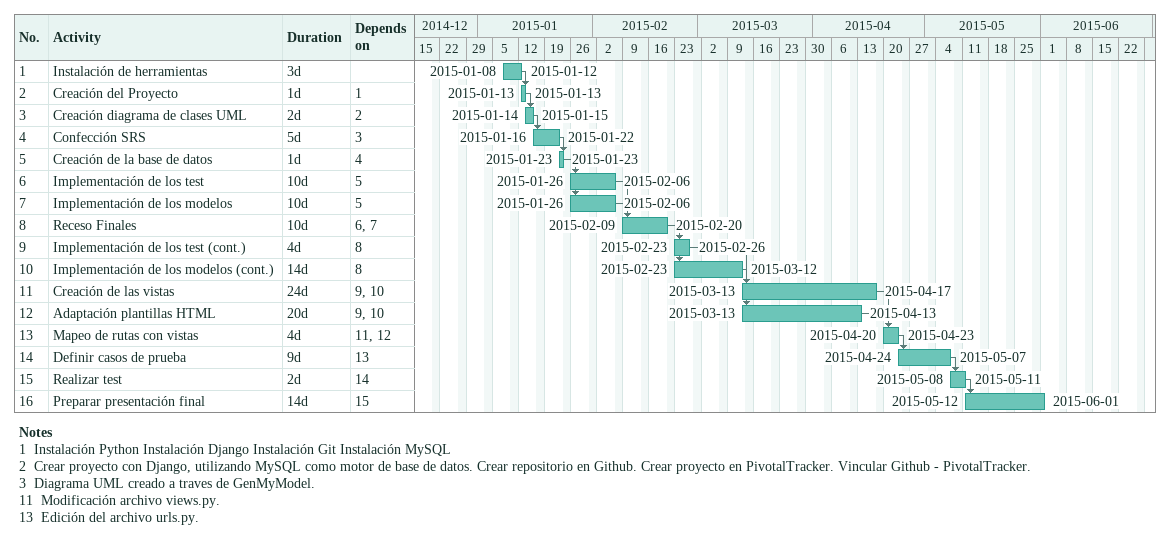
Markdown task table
| ID | Task | Duration | Start | Finish | Predecessors |
|---|---|---|---|---|---|
| 1 | Instalación de herramientas | 3d | 2015-01-08 | 2015-01-12 |  |
| 2 | Creación del Proyecto | 1d | 2015-01-13 | 2015-01-13 | 1 |
| 3 | Creación diagrama de clases UML | 2d | 2015-01-14 | 2015-01-15 | 2 |
| 4 | Confección SRS | 5d | 2015-01-16 | 2015-01-22 | 3 |
| 5 | Creación de la base de datos | 1d | 2015-01-23 | 2015-01-23 | 4 |
| 6 | Implementación de los test | 10d | 2015-01-26 | 2015-02-06 | 5 |
| 7 | Implementación de los modelos | 10d | 2015-01-26 | 2015-02-06 | 5 |
| 8 | Receso Finales | 10d | 2015-02-09 | 2015-02-20 | 6, 7 |
| 9 | Implementación de los test (cont.) | 4d | 2015-02-23 | 2015-02-26 | 8 |
| 10 | Implementación de los modelos (cont.) | 14d | 2015-02-23 | 2015-03-12 | 8 |
| 11 | Creación de las vistas | 24d | 2015-03-13 | 2015-04-17 | 9, 10 |
| 12 | Adaptación plantillas HTML | 20d | 2015-03-13 | 2015-04-13 | 9, 10 |
| 13 | Mapeo de rutas con vistas | 4d | 2015-04-20 | 2015-04-23 | 11, 12 |
| 14 | Definir casos de prueba | 9d | 2015-04-24 | 2015-05-07 | 13 |
| 15 | Realizar test | 2d | 2015-05-08 | 2015-05-11 | 14 |
| 16 | Preparar presentación final | 14d | 2015-05-12 | 2015-06-01 | 15 |

Notes
- 1: Instalación Python Instalación Django Instalación Git Instalación MySQL
- 2: Crear proyecto con Django, utilizando MySQL como motor de base de datos. Crear repositorio en Github. Crear proyecto en PivotalTracker. Vincular Github - PivotalTracker.
- 3: Diagrama UML creado a traves de GenMyModel.
- 11: Modificación archivo views.py.
- 13: Edición del archivo urls.py.
